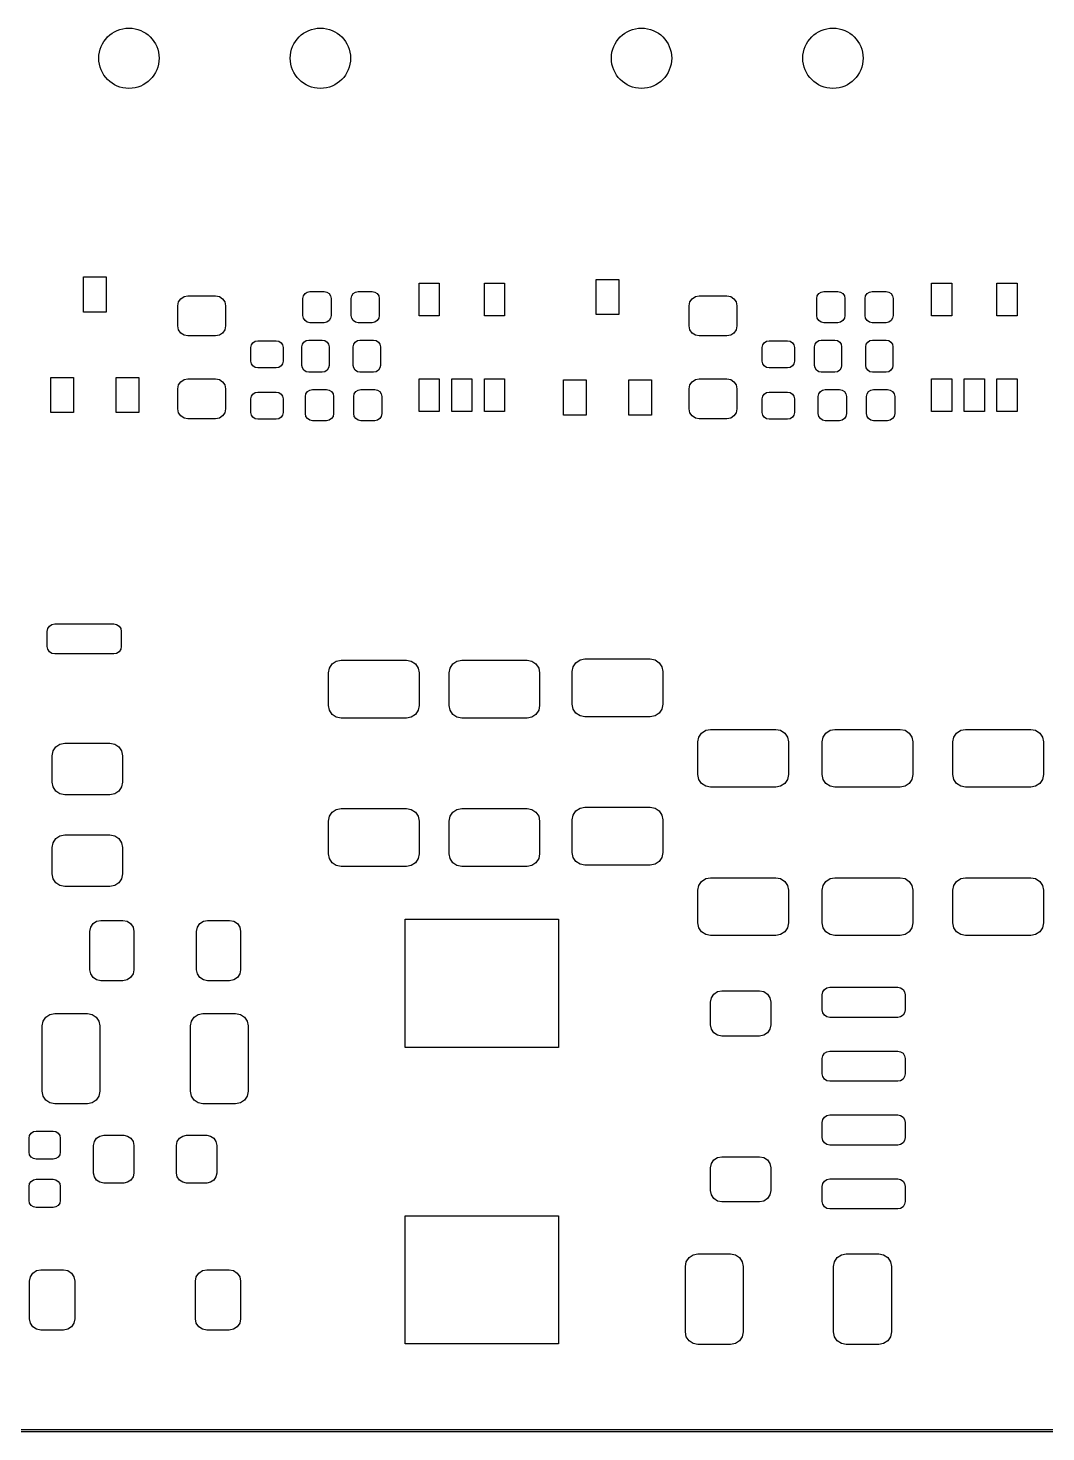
# Model space of a CAD drawing. Extents: x 89 to 178, y -115 to -57.
# Drawn here: x 110.67 to 130.93, y -115.02 to -87.1 of the extents above; entities that cross this region are included whole.
import ezdxf

# ---------------------------------------------------------------- set-up
doc = ezdxf.new("R2010")
doc.units = 0
doc.layers.add('BLACK', color=7, linetype='CONTINUOUS')

msp = doc.modelspace()

# ---------------------------------------------------------------- linework, layer by layer
at = {"layer": 'BLACK', "linetype": 'CONTINUOUS'}
for p, q in [((111.775, -92.75), (111.775, -92.05)), ((111.775, -92.05), (112.225, -92.05)), ((112.225, -92.05), (112.225, -92.75)), ((121.975, -92.8), (121.975, -92.1)), ((121.975, -92.1), (122.425, -92.1)), ((122.425, -92.1), (122.425, -92.8)), ((113.773463, -92.440224), (113.85, -92.425)), ((113.85, -92.425), (114.4, -92.425)), ((114.4, -92.425), (114.476537, -92.440224)), ((116.14, -92.48), (116.150657, -92.426424)), ((116.150657, -92.426424), (116.181005, -92.381005)), ((116.181005, -92.381005), (116.226424, -92.350657)), ((116.226424, -92.350657), (116.28, -92.34)), ((116.28, -92.34), (116.56, -92.34)), ((116.56, -92.34), (116.613576, -92.350657)), ((116.613576, -92.350657), (116.658995, -92.381005)), ((116.658995, -92.381005), (116.689343, -92.426424)), ((116.689343, -92.426424), (116.7, -92.48)), ((117.1, -92.48), (117.110657, -92.426424)), ((117.110657, -92.426424), (117.141005, -92.381005)), ((117.141005, -92.381005), (117.186424, -92.350657)), ((117.186424, -92.350657), (117.24, -92.34)), ((117.24, -92.34), (117.52, -92.34)), ((117.52, -92.34), (117.573576, -92.350657)), ((117.573576, -92.350657), (117.618995, -92.381005)), ((117.618995, -92.381005), (117.649343, -92.426424)), ((117.649343, -92.426424), (117.66, -92.48)), ((118.45, -92.825), (118.45, -92.175)), ((118.45, -92.175), (118.85, -92.175)), ((118.85, -92.175), (118.85, -92.825)), ((119.75, -92.825), (119.75, -92.175)), ((119.75, -92.175), (120.15, -92.175)), ((120.15, -92.175), (120.15, -92.825)), ((123.948463, -92.440224), (124.025, -92.425)), ((124.025, -92.425), (124.575, -92.425)), ((124.575, -92.425), (124.651537, -92.440224)), ((126.365, -92.48), (126.375657, -92.426424)), ((126.375657, -92.426424), (126.406005, -92.381005)), ((126.406005, -92.381005), (126.451424, -92.350657)), ((126.451424, -92.350657), (126.505, -92.34)), ((126.505, -92.34), (126.785, -92.34)), ((126.785, -92.34), (126.838576, -92.350657)), ((126.838576, -92.350657), (126.883995, -92.381005)), ((126.883995, -92.381005), (126.914343, -92.426424)), ((126.914343, -92.426424), (126.925, -92.48)), ((127.325, -92.48), (127.335657, -92.426424)), ((127.335657, -92.426424), (127.366005, -92.381005)), ((127.366005, -92.381005), (127.411424, -92.350657)), ((127.411424, -92.350657), (127.465, -92.34)), ((127.465, -92.34), (127.745, -92.34)), ((127.745, -92.34), (127.798576, -92.350657)), ((127.798576, -92.350657), (127.843995, -92.381005)), ((127.843995, -92.381005), (127.874343, -92.426424)), ((127.874343, -92.426424), (127.885, -92.48)), ((128.65, -92.825), (128.65, -92.175)), ((128.65, -92.175), (129.05, -92.175)), ((129.05, -92.175), (129.05, -92.825)), ((129.95, -92.825), (129.95, -92.175)), ((129.95, -92.175), (130.35, -92.175)), ((130.35, -92.175), (130.35, -92.825)), ((113.65, -92.625), (113.665224, -92.548463)), ((113.65, -93.025), (113.65, -92.625)), ((113.665224, -92.548463), (113.708579, -92.483579)), ((113.708579, -92.483579), (113.773463, -92.440224)), ((114.476537, -92.440224), (114.541421, -92.483579)), ((114.541421, -92.483579), (114.584776, -92.548463)), ((114.584776, -92.548463), (114.6, -92.625)), ((114.6, -92.625), (114.6, -93.025)), ((116.14, -92.82), (116.14, -92.48)), ((116.7, -92.48), (116.7, -92.82)), ((117.1, -92.82), (117.1, -92.48)), ((117.66, -92.48), (117.66, -92.82)), ((123.825, -92.625), (123.840224, -92.548463)), ((123.825, -93.025), (123.825, -92.625)), ((123.840224, -92.548463), (123.883579, -92.483579)), ((123.883579, -92.483579), (123.948463, -92.440224)), ((124.651537, -92.440224), (124.716421, -92.483579)), ((124.716421, -92.483579), (124.759776, -92.548463)), ((124.759776, -92.548463), (124.775, -92.625)), ((124.775, -92.625), (124.775, -93.025)), ((126.365, -92.82), (126.365, -92.48)), ((126.925, -92.48), (126.925, -92.82)), ((127.325, -92.82), (127.325, -92.48)), ((127.885, -92.48), (127.885, -92.82)), ((112.225, -92.75), (111.775, -92.75)), ((116.150657, -92.873576), (116.14, -92.82)), ((116.181005, -92.918995), (116.150657, -92.873576)), ((116.226424, -92.949343), (116.181005, -92.918995)), ((116.28, -92.96), (116.226424, -92.949343)), ((116.56, -92.96), (116.28, -92.96)), ((116.613576, -92.949343), (116.56, -92.96)), ((116.658995, -92.918995), (116.613576, -92.949343)), ((116.689343, -92.873576), (116.658995, -92.918995)), ((116.7, -92.82), (116.689343, -92.873576)), ((117.110657, -92.873576), (117.1, -92.82)), ((117.141005, -92.918995), (117.110657, -92.873576)), ((117.186424, -92.949343), (117.141005, -92.918995)), ((117.24, -92.96), (117.186424, -92.949343)), ((117.52, -92.96), (117.24, -92.96)), ((117.573576, -92.949343), (117.52, -92.96)), ((117.618995, -92.918995), (117.573576, -92.949343)), ((117.649343, -92.873576), (117.618995, -92.918995)), ((117.66, -92.82), (117.649343, -92.873576)), ((118.85, -92.825), (118.45, -92.825)), ((120.15, -92.825), (119.75, -92.825)), ((122.425, -92.8), (121.975, -92.8)), ((126.375657, -92.873576), (126.365, -92.82)), ((126.406005, -92.918995), (126.375657, -92.873576)), ((126.451424, -92.949343), (126.406005, -92.918995)), ((126.505, -92.96), (126.451424, -92.949343)), ((126.785, -92.96), (126.505, -92.96)), ((126.838576, -92.949343), (126.785, -92.96)), ((126.883995, -92.918995), (126.838576, -92.949343)), ((126.914343, -92.873576), (126.883995, -92.918995)), ((126.925, -92.82), (126.914343, -92.873576)), ((127.335657, -92.873576), (127.325, -92.82)), ((127.366005, -92.918995), (127.335657, -92.873576)), ((127.411424, -92.949343), (127.366005, -92.918995)), ((127.465, -92.96), (127.411424, -92.949343)), ((127.745, -92.96), (127.465, -92.96)), ((127.798576, -92.949343), (127.745, -92.96)), ((127.843995, -92.918995), (127.798576, -92.949343)), ((127.874343, -92.873576), (127.843995, -92.918995)), ((127.885, -92.82), (127.874343, -92.873576)), ((129.05, -92.825), (128.65, -92.825)), ((130.35, -92.825), (129.95, -92.825)), ((113.665224, -93.101537), (113.65, -93.025)), ((113.708579, -93.166421), (113.665224, -93.101537)), ((113.773463, -93.209776), (113.708579, -93.166421)), ((113.85, -93.225), (113.773463, -93.209776)), ((114.4, -93.225), (113.85, -93.225)), ((114.476537, -93.209776), (114.4, -93.225)), ((114.541421, -93.166421), (114.476537, -93.209776)), ((114.584776, -93.101537), (114.541421, -93.166421)), ((114.6, -93.025), (114.584776, -93.101537)), ((123.840224, -93.101537), (123.825, -93.025)), ((123.883579, -93.166421), (123.840224, -93.101537)), ((123.948463, -93.209776), (123.883579, -93.166421)), ((124.025, -93.225), (123.948463, -93.209776)), ((124.575, -93.225), (124.025, -93.225)), ((124.651537, -93.209776), (124.575, -93.225)), ((124.716421, -93.166421), (124.651537, -93.209776)), ((124.759776, -93.101537), (124.716421, -93.166421)), ((124.775, -93.025), (124.759776, -93.101537)), ((115.105, -93.455), (115.115276, -93.403338)), ((115.105, -93.725), (115.105, -93.455)), ((115.115276, -93.403338), (115.144541, -93.359541)), ((115.144541, -93.359541), (115.188338, -93.330276)), ((115.188338, -93.330276), (115.24, -93.32)), ((115.24, -93.32), (115.61, -93.32)), ((115.61, -93.32), (115.661662, -93.330276)), ((115.661662, -93.330276), (115.705459, -93.359541)), ((115.705459, -93.359541), (115.734724, -93.403338)), ((115.734724, -93.403338), (115.745, -93.455)), ((115.745, -93.455), (115.745, -93.725)), ((116.12, -93.44), (116.130276, -93.388338)), ((116.12, -93.81), (116.12, -93.44)), ((116.130276, -93.388338), (116.159541, -93.344541)), ((116.159541, -93.344541), (116.203338, -93.315276)), ((116.203338, -93.315276), (116.255, -93.305)), ((116.255, -93.305), (116.525, -93.305)), ((116.525, -93.305), (116.576662, -93.315276)), ((116.576662, -93.315276), (116.620459, -93.344541)), ((116.620459, -93.344541), (116.649724, -93.388338)), ((116.649724, -93.388338), (116.66, -93.44)), ((116.66, -93.44), (116.66, -93.81)), ((117.14, -93.44), (117.150276, -93.388338)), ((117.14, -93.81), (117.14, -93.44)), ((117.150276, -93.388338), (117.179541, -93.344541)), ((117.179541, -93.344541), (117.223338, -93.315276)), ((117.223338, -93.315276), (117.275, -93.305)), ((117.275, -93.305), (117.545, -93.305)), ((117.545, -93.305), (117.596662, -93.315276)), ((117.596662, -93.315276), (117.640459, -93.344541)), ((117.640459, -93.344541), (117.669724, -93.388338)), ((117.669724, -93.388338), (117.68, -93.44)), ((117.68, -93.44), (117.68, -93.81)), ((125.28, -93.455), (125.290276, -93.403338)), ((125.28, -93.725), (125.28, -93.455)), ((125.290276, -93.403338), (125.319541, -93.359541)), ((125.319541, -93.359541), (125.363338, -93.330276)), ((125.363338, -93.330276), (125.415, -93.32)), ((125.415, -93.32), (125.785, -93.32)), ((125.785, -93.32), (125.836662, -93.330276)), ((125.836662, -93.330276), (125.880459, -93.359541)), ((125.880459, -93.359541), (125.909724, -93.403338)), ((125.909724, -93.403338), (125.92, -93.455)), ((125.92, -93.455), (125.92, -93.725)), ((126.32, -93.44), (126.330276, -93.388338)), ((126.32, -93.81), (126.32, -93.44)), ((126.330276, -93.388338), (126.359541, -93.344541)), ((126.359541, -93.344541), (126.403338, -93.315276)), ((126.403338, -93.315276), (126.455, -93.305)), ((126.455, -93.305), (126.725, -93.305)), ((126.725, -93.305), (126.776662, -93.315276)), ((126.776662, -93.315276), (126.820459, -93.344541)), ((126.820459, -93.344541), (126.849724, -93.388338)), ((126.849724, -93.388338), (126.86, -93.44)), ((126.86, -93.44), (126.86, -93.81)), ((127.34, -93.44), (127.350276, -93.388338)), ((127.34, -93.81), (127.34, -93.44)), ((127.350276, -93.388338), (127.379541, -93.344541)), ((127.379541, -93.344541), (127.423338, -93.315276)), ((127.423338, -93.315276), (127.475, -93.305)), ((127.475, -93.305), (127.745, -93.305)), ((127.745, -93.305), (127.796662, -93.315276)), ((127.796662, -93.315276), (127.840459, -93.344541)), ((127.840459, -93.344541), (127.869724, -93.388338)), ((127.869724, -93.388338), (127.88, -93.44)), ((127.88, -93.44), (127.88, -93.81)), ((115.115276, -93.776662), (115.105, -93.725)), ((115.144541, -93.820459), (115.115276, -93.776662)), ((115.188338, -93.849724), (115.144541, -93.820459)), ((115.705459, -93.820459), (115.661662, -93.849724)), ((115.734724, -93.776662), (115.705459, -93.820459)), ((115.745, -93.725), (115.734724, -93.776662)), ((116.130276, -93.861662), (116.12, -93.81)), ((116.66, -93.81), (116.649724, -93.861662)), ((117.150276, -93.861662), (117.14, -93.81)), ((117.68, -93.81), (117.669724, -93.861662)), ((125.290276, -93.776662), (125.28, -93.725)), ((125.319541, -93.820459), (125.290276, -93.776662)), ((125.363338, -93.849724), (125.319541, -93.820459)), ((125.880459, -93.820459), (125.836662, -93.849724)), ((125.909724, -93.776662), (125.880459, -93.820459)), ((125.92, -93.725), (125.909724, -93.776662)), ((126.330276, -93.861662), (126.32, -93.81)), ((126.86, -93.81), (126.849724, -93.861662)), ((127.350276, -93.861662), (127.34, -93.81)), ((127.88, -93.81), (127.869724, -93.861662)), ((111.125, -94.75), (111.125, -94.05)), ((111.125, -94.05), (111.575, -94.05)), ((111.575, -94.05), (111.575, -94.75)), ((112.425, -94.75), (112.425, -94.05)), ((112.425, -94.05), (112.875, -94.05)), ((112.875, -94.05), (112.875, -94.75)), ((113.708579, -94.133579), (113.773463, -94.090224)), ((113.773463, -94.090224), (113.85, -94.075)), ((113.85, -94.075), (114.4, -94.075)), ((114.4, -94.075), (114.476537, -94.090224)), ((114.476537, -94.090224), (114.541421, -94.133579)), ((115.24, -93.86), (115.188338, -93.849724)), ((115.61, -93.86), (115.24, -93.86)), ((115.661662, -93.849724), (115.61, -93.86)), ((116.159541, -93.905459), (116.130276, -93.861662)), ((116.203338, -93.934724), (116.159541, -93.905459)), ((116.255, -93.945), (116.203338, -93.934724)), ((116.525, -93.945), (116.255, -93.945)), ((116.576662, -93.934724), (116.525, -93.945)), ((116.620459, -93.905459), (116.576662, -93.934724)), ((116.649724, -93.861662), (116.620459, -93.905459)), ((117.179541, -93.905459), (117.150276, -93.861662)), ((117.223338, -93.934724), (117.179541, -93.905459)), ((117.275, -93.945), (117.223338, -93.934724)), ((117.545, -93.945), (117.275, -93.945)), ((117.596662, -93.934724), (117.545, -93.945)), ((117.640459, -93.905459), (117.596662, -93.934724)), ((117.669724, -93.861662), (117.640459, -93.905459)), ((118.45, -94.725), (118.45, -94.075)), ((118.45, -94.075), (118.85, -94.075)), ((118.85, -94.075), (118.85, -94.725)), ((119.1, -94.725), (119.1, -94.075)), ((119.1, -94.075), (119.5, -94.075)), ((119.5, -94.075), (119.5, -94.725)), ((119.75, -94.725), (119.75, -94.075)), ((119.75, -94.075), (120.15, -94.075)), ((120.15, -94.075), (120.15, -94.725)), ((121.325, -94.8), (121.325, -94.1)), ((121.325, -94.1), (121.775, -94.1)), ((121.775, -94.1), (121.775, -94.8)), ((122.625, -94.8), (122.625, -94.1)), ((122.625, -94.1), (123.075, -94.1)), ((123.075, -94.1), (123.075, -94.8)), ((123.883579, -94.133579), (123.948463, -94.090224)), ((123.948463, -94.090224), (124.025, -94.075)), ((124.025, -94.075), (124.575, -94.075)), ((124.575, -94.075), (124.651537, -94.090224)), ((124.651537, -94.090224), (124.716421, -94.133579)), ((125.415, -93.86), (125.363338, -93.849724)), ((125.785, -93.86), (125.415, -93.86)), ((125.836662, -93.849724), (125.785, -93.86)), ((126.359541, -93.905459), (126.330276, -93.861662)), ((126.403338, -93.934724), (126.359541, -93.905459)), ((126.455, -93.945), (126.403338, -93.934724)), ((126.725, -93.945), (126.455, -93.945)), ((126.776662, -93.934724), (126.725, -93.945)), ((126.820459, -93.905459), (126.776662, -93.934724)), ((126.849724, -93.861662), (126.820459, -93.905459)), ((127.379541, -93.905459), (127.350276, -93.861662)), ((127.423338, -93.934724), (127.379541, -93.905459)), ((127.475, -93.945), (127.423338, -93.934724)), ((127.745, -93.945), (127.475, -93.945)), ((127.796662, -93.934724), (127.745, -93.945)), ((127.840459, -93.905459), (127.796662, -93.934724)), ((127.869724, -93.861662), (127.840459, -93.905459)), ((128.65, -94.725), (128.65, -94.075)), ((128.65, -94.075), (129.05, -94.075)), ((129.05, -94.075), (129.05, -94.725)), ((129.3, -94.725), (129.3, -94.075)), ((129.3, -94.075), (129.7, -94.075)), ((129.7, -94.075), (129.7, -94.725)), ((129.95, -94.725), (129.95, -94.075)), ((129.95, -94.075), (130.35, -94.075)), ((130.35, -94.075), (130.35, -94.725)), ((113.65, -94.275), (113.665224, -94.198463)), ((113.65, -94.675), (113.65, -94.275)), ((113.665224, -94.198463), (113.708579, -94.133579)), ((114.541421, -94.133579), (114.584776, -94.198463)), ((114.584776, -94.198463), (114.6, -94.275)), ((114.6, -94.275), (114.6, -94.675)), ((115.115276, -94.423338), (115.144541, -94.379541)), ((115.144541, -94.379541), (115.188338, -94.350276)), ((115.188338, -94.350276), (115.24, -94.34)), ((115.24, -94.34), (115.61, -94.34)), ((115.61, -94.34), (115.661662, -94.350276)), ((115.661662, -94.350276), (115.705459, -94.379541)), ((115.705459, -94.379541), (115.734724, -94.423338)), ((116.19, -94.43), (116.200657, -94.376424)), ((116.200657, -94.376424), (116.231005, -94.331005)), ((116.231005, -94.331005), (116.276424, -94.300657)), ((116.276424, -94.300657), (116.33, -94.29)), ((116.33, -94.29), (116.61, -94.29)), ((116.61, -94.29), (116.663576, -94.300657)), ((116.663576, -94.300657), (116.708995, -94.331005)), ((116.708995, -94.331005), (116.739343, -94.376424)), ((116.739343, -94.376424), (116.75, -94.43)), ((117.15, -94.43), (117.160657, -94.376424)), ((117.160657, -94.376424), (117.191005, -94.331005)), ((117.191005, -94.331005), (117.236424, -94.300657)), ((117.236424, -94.300657), (117.29, -94.29)), ((117.29, -94.29), (117.57, -94.29)), ((117.57, -94.29), (117.623576, -94.300657)), ((117.623576, -94.300657), (117.668995, -94.331005)), ((117.668995, -94.331005), (117.699343, -94.376424)), ((117.699343, -94.376424), (117.71, -94.43)), ((123.825, -94.275), (123.840224, -94.198463)), ((123.825, -94.675), (123.825, -94.275)), ((123.840224, -94.198463), (123.883579, -94.133579)), ((124.716421, -94.133579), (124.759776, -94.198463)), ((124.759776, -94.198463), (124.775, -94.275)), ((124.775, -94.275), (124.775, -94.675)), ((125.290276, -94.423338), (125.319541, -94.379541)), ((125.319541, -94.379541), (125.363338, -94.350276)), ((125.363338, -94.350276), (125.415, -94.34)), ((125.415, -94.34), (125.785, -94.34)), ((125.785, -94.34), (125.836662, -94.350276)), ((125.836662, -94.350276), (125.880459, -94.379541)), ((125.880459, -94.379541), (125.909724, -94.423338)), ((126.395, -94.43), (126.405657, -94.376424)), ((126.405657, -94.376424), (126.436005, -94.331005)), ((126.436005, -94.331005), (126.481424, -94.300657)), ((126.481424, -94.300657), (126.535, -94.29)), ((126.535, -94.29), (126.815, -94.29)), ((126.815, -94.29), (126.868576, -94.300657)), ((126.868576, -94.300657), (126.913995, -94.331005)), ((126.913995, -94.331005), (126.944343, -94.376424)), ((126.944343, -94.376424), (126.955, -94.43)), ((127.355, -94.43), (127.365657, -94.376424)), ((127.365657, -94.376424), (127.396005, -94.331005)), ((127.396005, -94.331005), (127.441424, -94.300657)), ((127.441424, -94.300657), (127.495, -94.29)), ((127.495, -94.29), (127.775, -94.29)), ((127.775, -94.29), (127.828576, -94.300657)), ((127.828576, -94.300657), (127.873995, -94.331005)), ((127.873995, -94.331005), (127.904343, -94.376424)), ((127.904343, -94.376424), (127.915, -94.43)), ((115.105, -94.475), (115.115276, -94.423338)), ((115.105, -94.745), (115.105, -94.475)), ((115.734724, -94.423338), (115.745, -94.475)), ((115.745, -94.475), (115.745, -94.745)), ((116.19, -94.77), (116.19, -94.43)), ((116.75, -94.43), (116.75, -94.77)), ((117.15, -94.77), (117.15, -94.43)), ((117.71, -94.43), (117.71, -94.77)), ((125.28, -94.475), (125.290276, -94.423338)), ((125.28, -94.745), (125.28, -94.475)), ((125.909724, -94.423338), (125.92, -94.475)), ((125.92, -94.475), (125.92, -94.745)), ((126.395, -94.77), (126.395, -94.43)), ((126.955, -94.43), (126.955, -94.77)), ((127.355, -94.77), (127.355, -94.43)), ((127.915, -94.43), (127.915, -94.77)), ((111.575, -94.75), (111.125, -94.75)), ((112.875, -94.75), (112.425, -94.75)), ((113.665224, -94.751537), (113.65, -94.675)), ((113.708579, -94.816421), (113.665224, -94.751537)), ((113.773463, -94.859776), (113.708579, -94.816421)), ((113.85, -94.875), (113.773463, -94.859776)), ((114.4, -94.875), (113.85, -94.875)), ((114.476537, -94.859776), (114.4, -94.875)), ((114.541421, -94.816421), (114.476537, -94.859776)), ((114.584776, -94.751537), (114.541421, -94.816421)), ((114.6, -94.675), (114.584776, -94.751537)), ((115.115276, -94.796662), (115.105, -94.745)), ((115.144541, -94.840459), (115.115276, -94.796662)), ((115.188338, -94.869724), (115.144541, -94.840459)), ((115.24, -94.88), (115.188338, -94.869724)), ((115.61, -94.88), (115.24, -94.88)), ((115.661662, -94.869724), (115.61, -94.88)), ((115.705459, -94.840459), (115.661662, -94.869724)), ((115.734724, -94.796662), (115.705459, -94.840459)), ((115.745, -94.745), (115.734724, -94.796662)), ((116.200657, -94.823576), (116.19, -94.77)), ((116.231005, -94.868995), (116.200657, -94.823576)), ((116.276424, -94.899343), (116.231005, -94.868995)), ((116.33, -94.91), (116.276424, -94.899343)), ((116.61, -94.91), (116.33, -94.91)), ((116.663576, -94.899343), (116.61, -94.91)), ((116.708995, -94.868995), (116.663576, -94.899343)), ((116.739343, -94.823576), (116.708995, -94.868995)), ((116.75, -94.77), (116.739343, -94.823576)), ((117.160657, -94.823576), (117.15, -94.77)), ((117.191005, -94.868995), (117.160657, -94.823576)), ((117.236424, -94.899343), (117.191005, -94.868995)), ((117.29, -94.91), (117.236424, -94.899343)), ((117.57, -94.91), (117.29, -94.91)), ((117.623576, -94.899343), (117.57, -94.91)), ((117.668995, -94.868995), (117.623576, -94.899343)), ((117.699343, -94.823576), (117.668995, -94.868995)), ((117.71, -94.77), (117.699343, -94.823576)), ((118.85, -94.725), (118.45, -94.725)), ((119.5, -94.725), (119.1, -94.725)), ((120.15, -94.725), (119.75, -94.725)), ((121.775, -94.8), (121.325, -94.8)), ((123.075, -94.8), (122.625, -94.8)), ((123.840224, -94.751537), (123.825, -94.675)), ((123.883579, -94.816421), (123.840224, -94.751537)), ((123.948463, -94.859776), (123.883579, -94.816421)), ((124.025, -94.875), (123.948463, -94.859776)), ((124.575, -94.875), (124.025, -94.875)), ((124.651537, -94.859776), (124.575, -94.875)), ((124.716421, -94.816421), (124.651537, -94.859776)), ((124.759776, -94.751537), (124.716421, -94.816421)), ((124.775, -94.675), (124.759776, -94.751537)), ((125.290276, -94.796662), (125.28, -94.745)), ((125.319541, -94.840459), (125.290276, -94.796662)), ((125.363338, -94.869724), (125.319541, -94.840459)), ((125.415, -94.88), (125.363338, -94.869724)), ((125.785, -94.88), (125.415, -94.88)), ((125.836662, -94.869724), (125.785, -94.88)), ((125.880459, -94.840459), (125.836662, -94.869724)), ((125.909724, -94.796662), (125.880459, -94.840459)), ((125.92, -94.745), (125.909724, -94.796662)), ((126.405657, -94.823576), (126.395, -94.77)), ((126.436005, -94.868995), (126.405657, -94.823576)), ((126.481424, -94.899343), (126.436005, -94.868995)), ((126.535, -94.91), (126.481424, -94.899343)), ((126.815, -94.91), (126.535, -94.91)), ((126.868576, -94.899343), (126.815, -94.91)), ((126.913995, -94.868995), (126.868576, -94.899343)), ((126.944343, -94.823576), (126.913995, -94.868995)), ((126.955, -94.77), (126.944343, -94.823576)), ((127.365657, -94.823576), (127.355, -94.77)), ((127.396005, -94.868995), (127.365657, -94.823576)), ((127.441424, -94.899343), (127.396005, -94.868995)), ((127.495, -94.91), (127.441424, -94.899343)), ((127.775, -94.91), (127.495, -94.91)), ((127.828576, -94.899343), (127.775, -94.91)), ((127.873995, -94.868995), (127.828576, -94.899343)), ((127.904343, -94.823576), (127.873995, -94.868995)), ((127.915, -94.77), (127.904343, -94.823576)), ((129.05, -94.725), (128.65, -94.725)), ((129.7, -94.725), (129.3, -94.725)), ((130.35, -94.725), (129.95, -94.725)), ((111.05, -99.1), (111.061418, -99.042597)), ((111.05, -99.4), (111.05, -99.1)), ((111.061418, -99.042597), (111.093934, -98.993934)), ((111.093934, -98.993934), (111.142597, -98.961418)), ((111.142597, -98.961418), (111.2, -98.95)), ((111.2, -98.95), (112.375, -98.95)), ((112.375, -98.95), (112.432403, -98.961418)), ((112.432403, -98.961418), (112.481066, -98.993934)), ((112.481066, -98.993934), (112.513582, -99.042597)), ((112.513582, -99.042597), (112.525, -99.1)), ((112.525, -99.1), (112.525, -99.4)), ((111.061418, -99.457403), (111.05, -99.4)), ((112.525, -99.4), (112.513582, -99.457403)), ((111.093934, -99.506066), (111.061418, -99.457403)), ((111.142597, -99.538582), (111.093934, -99.506066)), ((111.2, -99.55), (111.142597, -99.538582)), ((112.375, -99.55), (111.2, -99.55)), ((112.432403, -99.538582), (112.375, -99.55)), ((112.481066, -99.506066), (112.432403, -99.538582)), ((112.513582, -99.457403), (112.481066, -99.506066)), ((116.804329, -99.69403), (116.9, -99.675)), ((116.9, -99.675), (118.2, -99.675)), ((118.2, -99.675), (118.295671, -99.69403)), ((119.204329, -99.69403), (119.3, -99.675)), ((119.3, -99.675), (120.6, -99.675)), ((120.6, -99.675), (120.695671, -99.69403)), ((121.573223, -99.723223), (121.654329, -99.66903)), ((121.654329, -99.66903), (121.75, -99.65)), ((121.75, -99.65), (123.05, -99.65)), ((123.05, -99.65), (123.145671, -99.66903)), ((123.145671, -99.66903), (123.226777, -99.723223)), ((116.65, -99.925), (116.66903, -99.829329)), ((116.65, -100.575), (116.65, -99.925)), ((116.66903, -99.829329), (116.723223, -99.748223)), ((116.723223, -99.748223), (116.804329, -99.69403)), ((118.295671, -99.69403), (118.376777, -99.748223)), ((118.376777, -99.748223), (118.43097, -99.829329)), ((118.43097, -99.829329), (118.45, -99.925)), ((118.45, -99.925), (118.45, -100.575)), ((119.05, -99.925), (119.06903, -99.829329)), ((119.05, -100.575), (119.05, -99.925)), ((119.06903, -99.829329), (119.123223, -99.748223)), ((119.123223, -99.748223), (119.204329, -99.69403)), ((120.695671, -99.69403), (120.776777, -99.748223)), ((120.776777, -99.748223), (120.83097, -99.829329)), ((120.83097, -99.829329), (120.85, -99.925)), ((120.85, -99.925), (120.85, -100.575)), ((121.5, -99.9), (121.51903, -99.804329)), ((121.5, -100.55), (121.5, -99.9)), ((121.51903, -99.804329), (121.573223, -99.723223)), ((123.226777, -99.723223), (123.28097, -99.804329)), ((123.28097, -99.804329), (123.3, -99.9)), ((123.3, -99.9), (123.3, -100.55)), ((116.66903, -100.670671), (116.65, -100.575)), ((116.723223, -100.751777), (116.66903, -100.670671)), ((116.804329, -100.80597), (116.723223, -100.751777)), ((116.9, -100.825), (116.804329, -100.80597)), ((118.295671, -100.80597), (118.2, -100.825)), ((118.376777, -100.751777), (118.295671, -100.80597)), ((118.43097, -100.670671), (118.376777, -100.751777)), ((118.45, -100.575), (118.43097, -100.670671)), ((119.06903, -100.670671), (119.05, -100.575)), ((119.123223, -100.751777), (119.06903, -100.670671)), ((119.204329, -100.80597), (119.123223, -100.751777)), ((119.3, -100.825), (119.204329, -100.80597)), ((120.695671, -100.80597), (120.6, -100.825)), ((120.776777, -100.751777), (120.695671, -100.80597)), ((120.83097, -100.670671), (120.776777, -100.751777)), ((120.85, -100.575), (120.83097, -100.670671)), ((121.51903, -100.645671), (121.5, -100.55)), ((121.573223, -100.726777), (121.51903, -100.645671)), ((121.654329, -100.78097), (121.573223, -100.726777)), ((121.75, -100.8), (121.654329, -100.78097)), ((123.05, -100.8), (121.75, -100.8)), ((123.145671, -100.78097), (123.05, -100.8)), ((123.226777, -100.726777), (123.145671, -100.78097)), ((123.28097, -100.645671), (123.226777, -100.726777)), ((123.3, -100.55), (123.28097, -100.645671)), ((118.2, -100.825), (116.9, -100.825)), ((120.6, -100.825), (119.3, -100.825)), ((124.073223, -101.123223), (124.154329, -101.06903)), ((124.154329, -101.06903), (124.25, -101.05)), ((124.25, -101.05), (125.55, -101.05)), ((125.55, -101.05), (125.645671, -101.06903)), ((125.645671, -101.06903), (125.726777, -101.123223)), ((126.548223, -101.123223), (126.629329, -101.06903)), ((126.629329, -101.06903), (126.725, -101.05)), ((126.725, -101.05), (128.025, -101.05)), ((128.025, -101.05), (128.120671, -101.06903)), ((128.120671, -101.06903), (128.201777, -101.123223)), ((129.148223, -101.123223), (129.229329, -101.06903)), ((129.229329, -101.06903), (129.325, -101.05)), ((129.325, -101.05), (130.625, -101.05)), ((130.625, -101.05), (130.720671, -101.06903)), ((130.720671, -101.06903), (130.801777, -101.123223)), ((111.223223, -101.398223), (111.304329, -101.34403)), ((111.304329, -101.34403), (111.4, -101.325)), ((111.4, -101.325), (112.3, -101.325)), ((112.3, -101.325), (112.395671, -101.34403)), ((112.395671, -101.34403), (112.476777, -101.398223)), ((124, -101.3), (124.01903, -101.204329)), ((124, -101.95), (124, -101.3)), ((124.01903, -101.204329), (124.073223, -101.123223)), ((125.726777, -101.123223), (125.78097, -101.204329)), ((125.78097, -101.204329), (125.8, -101.3)), ((125.8, -101.3), (125.8, -101.95)), ((126.475, -101.3), (126.49403, -101.204329)), ((126.475, -101.95), (126.475, -101.3)), ((126.49403, -101.204329), (126.548223, -101.123223)), ((128.201777, -101.123223), (128.25597, -101.204329)), ((128.25597, -101.204329), (128.275, -101.3)), ((128.275, -101.3), (128.275, -101.95)), ((129.075, -101.3), (129.09403, -101.204329)), ((129.075, -101.95), (129.075, -101.3)), ((129.09403, -101.204329), (129.148223, -101.123223)), ((130.801777, -101.123223), (130.85597, -101.204329)), ((130.85597, -101.204329), (130.875, -101.3)), ((130.875, -101.3), (130.875, -101.95)), ((111.15, -101.575), (111.16903, -101.479329)), ((111.15, -102.1), (111.15, -101.575)), ((111.16903, -101.479329), (111.223223, -101.398223)), ((112.476777, -101.398223), (112.53097, -101.479329)), ((112.53097, -101.479329), (112.55, -101.575)), ((112.55, -101.575), (112.55, -102.1)), ((111.16903, -102.195671), (111.15, -102.1)), ((111.223223, -102.276777), (111.16903, -102.195671)), ((112.53097, -102.195671), (112.476777, -102.276777)), ((112.55, -102.1), (112.53097, -102.195671)), ((124.01903, -102.045671), (124, -101.95)), ((124.073223, -102.126777), (124.01903, -102.045671)), ((124.154329, -102.18097), (124.073223, -102.126777)), ((124.25, -102.2), (124.154329, -102.18097)), ((125.55, -102.2), (124.25, -102.2)), ((125.645671, -102.18097), (125.55, -102.2)), ((125.726777, -102.126777), (125.645671, -102.18097)), ((125.78097, -102.045671), (125.726777, -102.126777)), ((125.8, -101.95), (125.78097, -102.045671)), ((126.49403, -102.045671), (126.475, -101.95)), ((126.548223, -102.126777), (126.49403, -102.045671)), ((126.629329, -102.18097), (126.548223, -102.126777)), ((126.725, -102.2), (126.629329, -102.18097)), ((128.025, -102.2), (126.725, -102.2)), ((128.120671, -102.18097), (128.025, -102.2)), ((128.201777, -102.126777), (128.120671, -102.18097)), ((128.25597, -102.045671), (128.201777, -102.126777)), ((128.275, -101.95), (128.25597, -102.045671)), ((129.09403, -102.045671), (129.075, -101.95)), ((129.148223, -102.126777), (129.09403, -102.045671)), ((129.229329, -102.18097), (129.148223, -102.126777)), ((129.325, -102.2), (129.229329, -102.18097)), ((130.625, -102.2), (129.325, -102.2)), ((130.720671, -102.18097), (130.625, -102.2)), ((130.801777, -102.126777), (130.720671, -102.18097)), ((130.85597, -102.045671), (130.801777, -102.126777)), ((130.875, -101.95), (130.85597, -102.045671)), ((111.304329, -102.33097), (111.223223, -102.276777)), ((111.4, -102.35), (111.304329, -102.33097)), ((112.3, -102.35), (111.4, -102.35)), ((112.395671, -102.33097), (112.3, -102.35)), ((112.476777, -102.276777), (112.395671, -102.33097)), ((116.66903, -102.779329), (116.723223, -102.698223)), ((116.723223, -102.698223), (116.804329, -102.64403)), ((116.804329, -102.64403), (116.9, -102.625)), ((116.9, -102.625), (118.2, -102.625)), ((118.2, -102.625), (118.295671, -102.64403)), ((118.295671, -102.64403), (118.376777, -102.698223)), ((118.376777, -102.698223), (118.43097, -102.779329)), ((119.06903, -102.779329), (119.123223, -102.698223)), ((119.123223, -102.698223), (119.204329, -102.64403)), ((119.204329, -102.64403), (119.3, -102.625)), ((119.3, -102.625), (120.6, -102.625)), ((120.6, -102.625), (120.695671, -102.64403)), ((120.695671, -102.64403), (120.776777, -102.698223)), ((120.776777, -102.698223), (120.83097, -102.779329)), ((121.5, -102.85), (121.51903, -102.754329)), ((121.51903, -102.754329), (121.573223, -102.673223)), ((121.573223, -102.673223), (121.654329, -102.61903)), ((121.654329, -102.61903), (121.75, -102.6)), ((121.75, -102.6), (123.05, -102.6)), ((123.05, -102.6), (123.145671, -102.61903)), ((123.145671, -102.61903), (123.226777, -102.673223)), ((123.226777, -102.673223), (123.28097, -102.754329)), ((123.28097, -102.754329), (123.3, -102.85)), ((116.65, -102.875), (116.66903, -102.779329)), ((116.65, -103.525), (116.65, -102.875)), ((118.43097, -102.779329), (118.45, -102.875)), ((118.45, -102.875), (118.45, -103.525)), ((119.05, -102.875), (119.06903, -102.779329)), ((119.05, -103.525), (119.05, -102.875)), ((120.83097, -102.779329), (120.85, -102.875)), ((120.85, -102.875), (120.85, -103.525)), ((121.5, -103.5), (121.5, -102.85)), ((123.3, -102.85), (123.3, -103.5)), ((111.15, -103.4), (111.16903, -103.304329)), ((111.16903, -103.304329), (111.223223, -103.223223)), ((111.223223, -103.223223), (111.304329, -103.16903)), ((111.304329, -103.16903), (111.4, -103.15)), ((111.4, -103.15), (112.3, -103.15)), ((112.3, -103.15), (112.395671, -103.16903)), ((112.395671, -103.16903), (112.476777, -103.223223)), ((112.476777, -103.223223), (112.53097, -103.304329)), ((112.53097, -103.304329), (112.55, -103.4)), ((111.15, -103.925), (111.15, -103.4)), ((112.55, -103.4), (112.55, -103.925)), ((116.66903, -103.620671), (116.65, -103.525)), ((118.45, -103.525), (118.43097, -103.620671)), ((119.06903, -103.620671), (119.05, -103.525)), ((120.85, -103.525), (120.83097, -103.620671)), ((121.51903, -103.595671), (121.5, -103.5)), ((121.573223, -103.676777), (121.51903, -103.595671)), ((123.28097, -103.595671), (123.226777, -103.676777)), ((123.3, -103.5), (123.28097, -103.595671)), ((116.723223, -103.701777), (116.66903, -103.620671)), ((116.804329, -103.75597), (116.723223, -103.701777)), ((116.9, -103.775), (116.804329, -103.75597)), ((118.2, -103.775), (116.9, -103.775)), ((118.295671, -103.75597), (118.2, -103.775)), ((118.376777, -103.701777), (118.295671, -103.75597)), ((118.43097, -103.620671), (118.376777, -103.701777)), ((119.123223, -103.701777), (119.06903, -103.620671)), ((119.204329, -103.75597), (119.123223, -103.701777)), ((119.3, -103.775), (119.204329, -103.75597)), ((120.6, -103.775), (119.3, -103.775)), ((120.695671, -103.75597), (120.6, -103.775)), ((120.776777, -103.701777), (120.695671, -103.75597)), ((120.83097, -103.620671), (120.776777, -103.701777)), ((121.654329, -103.73097), (121.573223, -103.676777)), ((121.75, -103.75), (121.654329, -103.73097)), ((123.05, -103.75), (121.75, -103.75)), ((123.145671, -103.73097), (123.05, -103.75)), ((123.226777, -103.676777), (123.145671, -103.73097)), ((111.16903, -104.020671), (111.15, -103.925)), ((111.223223, -104.101777), (111.16903, -104.020671)), ((111.304329, -104.15597), (111.223223, -104.101777)), ((111.4, -104.175), (111.304329, -104.15597)), ((112.395671, -104.15597), (112.3, -104.175)), ((112.476777, -104.101777), (112.395671, -104.15597)), ((112.53097, -104.020671), (112.476777, -104.101777)), ((112.55, -103.925), (112.53097, -104.020671)), ((124, -104.25), (124.01903, -104.154329)), ((124.01903, -104.154329), (124.073223, -104.073223)), ((124.073223, -104.073223), (124.154329, -104.01903)), ((124.154329, -104.01903), (124.25, -104)), ((124.25, -104), (125.55, -104)), ((125.55, -104), (125.645671, -104.01903)), ((125.645671, -104.01903), (125.726777, -104.073223)), ((125.726777, -104.073223), (125.78097, -104.154329)), ((125.78097, -104.154329), (125.8, -104.25)), ((126.475, -104.25), (126.49403, -104.154329)), ((126.49403, -104.154329), (126.548223, -104.073223)), ((126.548223, -104.073223), (126.629329, -104.01903)), ((126.629329, -104.01903), (126.725, -104)), ((126.725, -104), (128.025, -104)), ((128.025, -104), (128.120671, -104.01903)), ((128.120671, -104.01903), (128.201777, -104.073223)), ((128.201777, -104.073223), (128.25597, -104.154329)), ((128.25597, -104.154329), (128.275, -104.25)), ((129.075, -104.25), (129.09403, -104.154329)), ((129.09403, -104.154329), (129.148223, -104.073223)), ((129.148223, -104.073223), (129.229329, -104.01903)), ((129.229329, -104.01903), (129.325, -104)), ((129.325, -104), (130.625, -104)), ((130.625, -104), (130.720671, -104.01903)), ((130.720671, -104.01903), (130.801777, -104.073223)), ((130.801777, -104.073223), (130.85597, -104.154329)), ((130.85597, -104.154329), (130.875, -104.25)), ((112.3, -104.175), (111.4, -104.175)), ((124, -104.9), (124, -104.25)), ((125.8, -104.25), (125.8, -104.9)), ((126.475, -104.9), (126.475, -104.25)), ((128.275, -104.25), (128.275, -104.9)), ((129.075, -104.9), (129.075, -104.25)), ((130.875, -104.25), (130.875, -104.9)), ((111.9, -105.06875), (111.916651, -104.985038)), ((111.916651, -104.985038), (111.96407, -104.91407)), ((111.96407, -104.91407), (112.035038, -104.866651)), ((112.035038, -104.866651), (112.11875, -104.85)), ((112.11875, -104.85), (112.55625, -104.85)), ((112.55625, -104.85), (112.639962, -104.866651)), ((112.639962, -104.866651), (112.71093, -104.91407)), ((112.71093, -104.91407), (112.758349, -104.985038)), ((112.758349, -104.985038), (112.775, -105.06875)), ((114.025, -105.06875), (114.041651, -104.985038)), ((114.041651, -104.985038), (114.08907, -104.91407)), ((114.08907, -104.91407), (114.160038, -104.866651)), ((114.160038, -104.866651), (114.24375, -104.85)), ((114.24375, -104.85), (114.68125, -104.85)), ((114.68125, -104.85), (114.764962, -104.866651)), ((114.764962, -104.866651), (114.83593, -104.91407)), ((114.83593, -104.91407), (114.883349, -104.985038)), ((114.883349, -104.985038), (114.9, -105.06875)), ((118.175, -107.375), (118.175, -104.825)), ((118.175, -104.825), (121.225, -104.825)), ((121.225, -104.825), (121.225, -107.375)), ((124.01903, -104.995671), (124, -104.9)), ((124.073223, -105.076777), (124.01903, -104.995671)), ((125.78097, -104.995671), (125.726777, -105.076777)), ((125.8, -104.9), (125.78097, -104.995671)), ((126.49403, -104.995671), (126.475, -104.9)), ((126.548223, -105.076777), (126.49403, -104.995671)), ((128.25597, -104.995671), (128.201777, -105.076777)), ((128.275, -104.9), (128.25597, -104.995671)), ((129.09403, -104.995671), (129.075, -104.9)), ((129.148223, -105.076777), (129.09403, -104.995671)), ((130.85597, -104.995671), (130.801777, -105.076777)), ((130.875, -104.9), (130.85597, -104.995671)), ((111.9, -105.83125), (111.9, -105.06875)), ((112.775, -105.06875), (112.775, -105.83125)), ((114.025, -105.83125), (114.025, -105.06875)), ((114.9, -105.06875), (114.9, -105.83125)), ((124.154329, -105.13097), (124.073223, -105.076777)), ((124.25, -105.15), (124.154329, -105.13097)), ((125.55, -105.15), (124.25, -105.15)), ((125.645671, -105.13097), (125.55, -105.15)), ((125.726777, -105.076777), (125.645671, -105.13097)), ((126.629329, -105.13097), (126.548223, -105.076777)), ((126.725, -105.15), (126.629329, -105.13097)), ((128.025, -105.15), (126.725, -105.15)), ((128.120671, -105.13097), (128.025, -105.15)), ((128.201777, -105.076777), (128.120671, -105.13097)), ((129.229329, -105.13097), (129.148223, -105.076777)), ((129.325, -105.15), (129.229329, -105.13097)), ((130.625, -105.15), (129.325, -105.15)), ((130.720671, -105.13097), (130.625, -105.15)), ((130.801777, -105.076777), (130.720671, -105.13097)), ((111.916651, -105.914962), (111.9, -105.83125)), ((112.775, -105.83125), (112.758349, -105.914962)), ((114.041651, -105.914962), (114.025, -105.83125)), ((114.9, -105.83125), (114.883349, -105.914962)), ((111.96407, -105.98593), (111.916651, -105.914962)), ((112.035038, -106.033349), (111.96407, -105.98593)), ((112.11875, -106.05), (112.035038, -106.033349)), ((112.55625, -106.05), (112.11875, -106.05)), ((112.639962, -106.033349), (112.55625, -106.05)), ((112.71093, -105.98593), (112.639962, -106.033349)), ((112.758349, -105.914962), (112.71093, -105.98593)), ((114.08907, -105.98593), (114.041651, -105.914962)), ((114.160038, -106.033349), (114.08907, -105.98593)), ((114.24375, -106.05), (114.160038, -106.033349)), ((114.68125, -106.05), (114.24375, -106.05)), ((114.764962, -106.033349), (114.68125, -106.05)), ((114.83593, -105.98593), (114.764962, -106.033349)), ((114.883349, -105.914962), (114.83593, -105.98593)), ((124.25, -106.475), (124.267127, -106.388896)), ((124.267127, -106.388896), (124.315901, -106.315901)), ((124.315901, -106.315901), (124.388896, -106.267127)), ((124.388896, -106.267127), (124.475, -106.25)), ((124.475, -106.25), (125.225, -106.25)), ((125.225, -106.25), (125.311104, -106.267127)), ((125.311104, -106.267127), (125.384099, -106.315901)), ((125.384099, -106.315901), (125.432873, -106.388896)), ((125.432873, -106.388896), (125.45, -106.475)), ((126.475, -106.33), (126.486418, -106.272597)), ((126.475, -106.63), (126.475, -106.33)), ((126.486418, -106.272597), (126.518934, -106.223934)), ((126.518934, -106.223934), (126.567597, -106.191418)), ((126.567597, -106.191418), (126.625, -106.18)), ((126.625, -106.18), (127.975, -106.18)), ((127.975, -106.18), (128.032403, -106.191418)), ((128.032403, -106.191418), (128.081066, -106.223934)), ((128.081066, -106.223934), (128.113582, -106.272597)), ((128.113582, -106.272597), (128.125, -106.33)), ((128.125, -106.33), (128.125, -106.63)), ((124.25, -106.925), (124.25, -106.475)), ((125.45, -106.475), (125.45, -106.925)), ((126.486418, -106.687403), (126.475, -106.63)), ((128.125, -106.63), (128.113582, -106.687403)), ((110.95, -106.95), (110.96903, -106.854329)), ((110.95, -108.25), (110.95, -106.95)), ((110.96903, -106.854329), (111.023223, -106.773223)), ((111.023223, -106.773223), (111.104329, -106.71903)), ((111.104329, -106.71903), (111.2, -106.7)), ((111.2, -106.7), (111.85, -106.7)), ((111.85, -106.7), (111.945671, -106.71903)), ((111.945671, -106.71903), (112.026777, -106.773223)), ((112.026777, -106.773223), (112.08097, -106.854329)), ((112.08097, -106.854329), (112.1, -106.95)), ((112.1, -106.95), (112.1, -108.25)), ((113.9, -106.95), (113.91903, -106.854329)), ((113.9, -108.25), (113.9, -106.95)), ((113.91903, -106.854329), (113.973223, -106.773223)), ((113.973223, -106.773223), (114.054329, -106.71903)), ((114.054329, -106.71903), (114.15, -106.7)), ((114.15, -106.7), (114.8, -106.7)), ((114.8, -106.7), (114.895671, -106.71903)), ((114.895671, -106.71903), (114.976777, -106.773223)), ((114.976777, -106.773223), (115.03097, -106.854329)), ((115.03097, -106.854329), (115.05, -106.95)), ((115.05, -106.95), (115.05, -108.25)), ((124.267127, -107.011104), (124.25, -106.925)), ((125.45, -106.925), (125.432873, -107.011104)), ((126.518934, -106.736066), (126.486418, -106.687403)), ((126.567597, -106.768582), (126.518934, -106.736066)), ((126.625, -106.78), (126.567597, -106.768582)), ((127.975, -106.78), (126.625, -106.78)), ((128.032403, -106.768582), (127.975, -106.78)), ((128.081066, -106.736066), (128.032403, -106.768582)), ((128.113582, -106.687403), (128.081066, -106.736066)), ((124.315901, -107.084099), (124.267127, -107.011104)), ((124.388896, -107.132873), (124.315901, -107.084099)), ((124.475, -107.15), (124.388896, -107.132873)), ((125.225, -107.15), (124.475, -107.15)), ((125.311104, -107.132873), (125.225, -107.15)), ((125.384099, -107.084099), (125.311104, -107.132873)), ((125.432873, -107.011104), (125.384099, -107.084099)), ((121.225, -107.375), (118.175, -107.375)), ((126.486418, -107.542597), (126.518934, -107.493934)), ((126.518934, -107.493934), (126.567597, -107.461418)), ((126.567597, -107.461418), (126.625, -107.45)), ((126.625, -107.45), (127.975, -107.45)), ((127.975, -107.45), (128.032403, -107.461418)), ((128.032403, -107.461418), (128.081066, -107.493934)), ((128.081066, -107.493934), (128.113582, -107.542597)), ((126.475, -107.6), (126.486418, -107.542597)), ((126.475, -107.9), (126.475, -107.6)), ((128.113582, -107.542597), (128.125, -107.6)), ((128.125, -107.6), (128.125, -107.9)), ((126.486418, -107.957403), (126.475, -107.9)), ((126.518934, -108.006066), (126.486418, -107.957403)), ((126.567597, -108.038582), (126.518934, -108.006066)), ((126.625, -108.05), (126.567597, -108.038582)), ((127.975, -108.05), (126.625, -108.05)), ((128.032403, -108.038582), (127.975, -108.05)), ((128.081066, -108.006066), (128.032403, -108.038582)), ((128.113582, -107.957403), (128.081066, -108.006066)), ((128.125, -107.9), (128.113582, -107.957403)), ((110.96903, -108.345671), (110.95, -108.25)), ((111.023223, -108.426777), (110.96903, -108.345671)), ((112.08097, -108.345671), (112.026777, -108.426777)), ((112.1, -108.25), (112.08097, -108.345671)), ((113.91903, -108.345671), (113.9, -108.25)), ((113.973223, -108.426777), (113.91903, -108.345671)), ((115.03097, -108.345671), (114.976777, -108.426777)), ((115.05, -108.25), (115.03097, -108.345671)), ((111.104329, -108.48097), (111.023223, -108.426777)), ((111.2, -108.5), (111.104329, -108.48097)), ((111.85, -108.5), (111.2, -108.5)), ((111.945671, -108.48097), (111.85, -108.5)), ((112.026777, -108.426777), (111.945671, -108.48097)), ((114.054329, -108.48097), (113.973223, -108.426777)), ((114.15, -108.5), (114.054329, -108.48097)), ((114.8, -108.5), (114.15, -108.5)), ((114.895671, -108.48097), (114.8, -108.5)), ((114.976777, -108.426777), (114.895671, -108.48097)), ((126.475, -108.87), (126.486418, -108.812597)), ((126.475, -109.17), (126.475, -108.87)), ((126.486418, -108.812597), (126.518934, -108.763934)), ((126.518934, -108.763934), (126.567597, -108.731418)), ((126.567597, -108.731418), (126.625, -108.72)), ((126.625, -108.72), (127.975, -108.72)), ((127.975, -108.72), (128.032403, -108.731418)), ((128.032403, -108.731418), (128.081066, -108.763934)), ((128.081066, -108.763934), (128.113582, -108.812597)), ((128.113582, -108.812597), (128.125, -108.87)), ((128.125, -108.87), (128.125, -109.17)), ((110.69, -109.18), (110.700657, -109.126424)), ((110.69, -109.46), (110.69, -109.18)), ((110.700657, -109.126424), (110.731005, -109.081005)), ((110.731005, -109.081005), (110.776424, -109.050657)), ((110.776424, -109.050657), (110.83, -109.04)), ((110.83, -109.04), (111.17, -109.04)), ((111.17, -109.04), (111.223576, -109.050657)), ((111.223576, -109.050657), (111.268995, -109.081005)), ((111.268995, -109.081005), (111.299343, -109.126424)), ((111.299343, -109.126424), (111.31, -109.18)), ((111.31, -109.18), (111.31, -109.46)), ((111.990224, -109.248463), (112.033579, -109.183579)), ((112.033579, -109.183579), (112.098463, -109.140224)), ((112.098463, -109.140224), (112.175, -109.125)), ((112.175, -109.125), (112.575, -109.125)), ((112.575, -109.125), (112.651537, -109.140224)), ((112.651537, -109.140224), (112.716421, -109.183579)), ((112.716421, -109.183579), (112.759776, -109.248463)), ((113.640224, -109.248463), (113.683579, -109.183579)), ((113.683579, -109.183579), (113.748463, -109.140224)), ((113.748463, -109.140224), (113.825, -109.125)), ((113.825, -109.125), (114.225, -109.125)), ((114.225, -109.125), (114.301537, -109.140224)), ((114.301537, -109.140224), (114.366421, -109.183579)), ((114.366421, -109.183579), (114.409776, -109.248463)), ((126.486418, -109.227403), (126.475, -109.17)), ((128.125, -109.17), (128.113582, -109.227403)), ((110.700657, -109.513576), (110.69, -109.46)), ((111.31, -109.46), (111.299343, -109.513576)), ((111.975, -109.325), (111.990224, -109.248463)), ((111.975, -109.875), (111.975, -109.325)), ((112.759776, -109.248463), (112.775, -109.325)), ((112.775, -109.325), (112.775, -109.875)), ((113.625, -109.325), (113.640224, -109.248463)), ((113.625, -109.875), (113.625, -109.325)), ((114.409776, -109.248463), (114.425, -109.325)), ((114.425, -109.325), (114.425, -109.875)), ((126.518934, -109.276066), (126.486418, -109.227403)), ((126.567597, -109.308582), (126.518934, -109.276066)), ((126.625, -109.32), (126.567597, -109.308582)), ((127.975, -109.32), (126.625, -109.32)), ((128.032403, -109.308582), (127.975, -109.32)), ((128.081066, -109.276066), (128.032403, -109.308582)), ((128.113582, -109.227403), (128.081066, -109.276066)), ((110.731005, -109.558995), (110.700657, -109.513576)), ((110.776424, -109.589343), (110.731005, -109.558995)), ((110.83, -109.6), (110.776424, -109.589343)), ((111.17, -109.6), (110.83, -109.6)), ((111.223576, -109.589343), (111.17, -109.6)), ((111.268995, -109.558995), (111.223576, -109.589343)), ((111.299343, -109.513576), (111.268995, -109.558995)), ((124.25, -109.775), (124.267127, -109.688896)), ((124.267127, -109.688896), (124.315901, -109.615901)), ((124.315901, -109.615901), (124.388896, -109.567127)), ((124.388896, -109.567127), (124.475, -109.55)), ((124.475, -109.55), (125.225, -109.55)), ((125.225, -109.55), (125.311104, -109.567127)), ((125.311104, -109.567127), (125.384099, -109.615901)), ((125.384099, -109.615901), (125.432873, -109.688896)), ((125.432873, -109.688896), (125.45, -109.775)), ((110.731005, -110.041005), (110.776424, -110.010657)), ((110.776424, -110.010657), (110.83, -110)), ((110.83, -110), (111.17, -110)), ((111.17, -110), (111.223576, -110.010657)), ((111.223576, -110.010657), (111.268995, -110.041005)), ((111.990224, -109.951537), (111.975, -109.875)), ((112.033579, -110.016421), (111.990224, -109.951537)), ((112.098463, -110.059776), (112.033579, -110.016421)), ((112.716421, -110.016421), (112.651537, -110.059776)), ((112.759776, -109.951537), (112.716421, -110.016421)), ((112.775, -109.875), (112.759776, -109.951537)), ((113.640224, -109.951537), (113.625, -109.875)), ((113.683579, -110.016421), (113.640224, -109.951537)), ((113.748463, -110.059776), (113.683579, -110.016421)), ((114.366421, -110.016421), (114.301537, -110.059776)), ((114.409776, -109.951537), (114.366421, -110.016421)), ((114.425, -109.875), (114.409776, -109.951537)), ((124.25, -110.225), (124.25, -109.775)), ((125.45, -109.775), (125.45, -110.225)), ((126.518934, -110.033934), (126.567597, -110.001418)), ((126.567597, -110.001418), (126.625, -109.99)), ((126.625, -109.99), (127.975, -109.99)), ((127.975, -109.99), (128.032403, -110.001418)), ((128.032403, -110.001418), (128.081066, -110.033934)), ((110.69, -110.14), (110.700657, -110.086424)), ((110.69, -110.42), (110.69, -110.14)), ((110.700657, -110.086424), (110.731005, -110.041005)), ((111.268995, -110.041005), (111.299343, -110.086424)), ((111.299343, -110.086424), (111.31, -110.14)), ((111.31, -110.14), (111.31, -110.42)), ((112.175, -110.075), (112.098463, -110.059776)), ((112.575, -110.075), (112.175, -110.075)), ((112.651537, -110.059776), (112.575, -110.075)), ((113.825, -110.075), (113.748463, -110.059776)), ((114.225, -110.075), (113.825, -110.075)), ((114.301537, -110.059776), (114.225, -110.075)), ((124.267127, -110.311104), (124.25, -110.225)), ((125.45, -110.225), (125.432873, -110.311104)), ((126.475, -110.14), (126.486418, -110.082597)), ((126.475, -110.44), (126.475, -110.14)), ((126.486418, -110.082597), (126.518934, -110.033934)), ((128.081066, -110.033934), (128.113582, -110.082597)), ((128.113582, -110.082597), (128.125, -110.14)), ((128.125, -110.14), (128.125, -110.44)), ((110.700657, -110.473576), (110.69, -110.42)), ((110.731005, -110.518995), (110.700657, -110.473576)), ((110.776424, -110.549343), (110.731005, -110.518995)), ((110.83, -110.56), (110.776424, -110.549343)), ((111.17, -110.56), (110.83, -110.56)), ((111.223576, -110.549343), (111.17, -110.56)), ((111.268995, -110.518995), (111.223576, -110.549343)), ((111.299343, -110.473576), (111.268995, -110.518995)), ((111.31, -110.42), (111.299343, -110.473576)), ((124.315901, -110.384099), (124.267127, -110.311104)), ((124.388896, -110.432873), (124.315901, -110.384099)), ((124.475, -110.45), (124.388896, -110.432873)), ((125.225, -110.45), (124.475, -110.45)), ((125.311104, -110.432873), (125.225, -110.45)), ((125.384099, -110.384099), (125.311104, -110.432873)), ((125.432873, -110.311104), (125.384099, -110.384099)), ((126.486418, -110.497403), (126.475, -110.44)), ((126.518934, -110.546066), (126.486418, -110.497403)), ((126.567597, -110.578582), (126.518934, -110.546066)), ((126.625, -110.59), (126.567597, -110.578582)), ((128.032403, -110.578582), (127.975, -110.59)), ((128.081066, -110.546066), (128.032403, -110.578582)), ((128.113582, -110.497403), (128.081066, -110.546066)), ((128.125, -110.44), (128.113582, -110.497403)), ((118.175, -113.275), (118.175, -110.725)), ((118.175, -110.725), (121.225, -110.725)), ((121.225, -110.725), (121.225, -113.275)), ((127.975, -110.59), (126.625, -110.59)), ((123.75, -111.735), (123.76903, -111.639329)), ((123.76903, -111.639329), (123.823223, -111.558223)), ((123.823223, -111.558223), (123.904329, -111.50403)), ((123.904329, -111.50403), (124, -111.485)), ((124, -111.485), (124.65, -111.485)), ((124.65, -111.485), (124.745671, -111.50403)), ((124.745671, -111.50403), (124.826777, -111.558223)), ((124.826777, -111.558223), (124.88097, -111.639329)), ((124.88097, -111.639329), (124.9, -111.735)), ((126.7, -111.735), (126.71903, -111.639329)), ((126.71903, -111.639329), (126.773223, -111.558223)), ((126.773223, -111.558223), (126.854329, -111.50403)), ((126.854329, -111.50403), (126.95, -111.485)), ((126.95, -111.485), (127.6, -111.485)), ((127.6, -111.485), (127.695671, -111.50403)), ((127.695671, -111.50403), (127.776777, -111.558223)), ((127.776777, -111.558223), (127.83097, -111.639329)), ((127.83097, -111.639329), (127.85, -111.735)), ((110.7, -112.025), (110.717127, -111.938896)), ((110.717127, -111.938896), (110.765901, -111.865901)), ((110.765901, -111.865901), (110.838896, -111.817127)), ((110.838896, -111.817127), (110.925, -111.8)), ((110.925, -111.8), (111.375, -111.8)), ((111.375, -111.8), (111.461104, -111.817127)), ((111.461104, -111.817127), (111.534099, -111.865901)), ((111.534099, -111.865901), (111.582873, -111.938896)), ((111.582873, -111.938896), (111.6, -112.025)), ((114, -112.025), (114.017127, -111.938896)), ((114.017127, -111.938896), (114.065901, -111.865901)), ((114.065901, -111.865901), (114.138896, -111.817127)), ((114.138896, -111.817127), (114.225, -111.8)), ((114.225, -111.8), (114.675, -111.8)), ((114.675, -111.8), (114.761104, -111.817127)), ((114.761104, -111.817127), (114.834099, -111.865901)), ((114.834099, -111.865901), (114.882873, -111.938896)), ((114.882873, -111.938896), (114.9, -112.025)), ((123.75, -113.035), (123.75, -111.735)), ((124.9, -111.735), (124.9, -113.035)), ((126.7, -113.035), (126.7, -111.735)), ((127.85, -111.735), (127.85, -113.035)), ((110.7, -112.775), (110.7, -112.025)), ((111.6, -112.025), (111.6, -112.775)), ((114, -112.775), (114, -112.025)), ((114.9, -112.025), (114.9, -112.775)), ((110.717127, -112.861104), (110.7, -112.775)), ((111.6, -112.775), (111.582873, -112.861104)), ((114.017127, -112.861104), (114, -112.775)), ((114.9, -112.775), (114.882873, -112.861104)), ((110.765901, -112.934099), (110.717127, -112.861104)), ((110.838896, -112.982873), (110.765901, -112.934099)), ((110.925, -113), (110.838896, -112.982873)), ((111.375, -113), (110.925, -113)), ((111.461104, -112.982873), (111.375, -113)), ((111.534099, -112.934099), (111.461104, -112.982873)), ((111.582873, -112.861104), (111.534099, -112.934099)), ((114.065901, -112.934099), (114.017127, -112.861104)), ((114.138896, -112.982873), (114.065901, -112.934099)), ((114.225, -113), (114.138896, -112.982873)), ((114.675, -113), (114.225, -113)), ((114.761104, -112.982873), (114.675, -113)), ((114.834099, -112.934099), (114.761104, -112.982873)), ((114.882873, -112.861104), (114.834099, -112.934099)), ((123.76903, -113.130671), (123.75, -113.035)), ((124.9, -113.035), (124.88097, -113.130671)), ((126.71903, -113.130671), (126.7, -113.035)), ((127.85, -113.035), (127.83097, -113.130671)), ((121.225, -113.275), (118.175, -113.275)), ((123.823223, -113.211777), (123.76903, -113.130671)), ((123.904329, -113.26597), (123.823223, -113.211777)), ((124, -113.285), (123.904329, -113.26597)), ((124.65, -113.285), (124, -113.285)), ((124.745671, -113.26597), (124.65, -113.285)), ((124.826777, -113.211777), (124.745671, -113.26597)), ((124.88097, -113.130671), (124.826777, -113.211777)), ((126.773223, -113.211777), (126.71903, -113.130671)), ((126.854329, -113.26597), (126.773223, -113.211777)), ((126.95, -113.285), (126.854329, -113.26597)), ((127.6, -113.285), (126.95, -113.285)), ((127.695671, -113.26597), (127.6, -113.285)), ((127.776777, -113.211777), (127.695671, -113.26597)), ((127.83097, -113.130671), (127.776777, -113.211777)), ((169.5, -115.025), (97.5, -115.025)), ((97.524182, -114.975), (169.475818, -114.975))]:
    msp.add_line(p, q, dxfattribs=at)
at = {"layer": 'BLACK'}
for centre in [(112.6775, -87.7), (112.6775, -87.7), (116.4875, -87.7), (116.4875, -87.7), (122.8775, -87.7), (122.8775, -87.7), (126.6875, -87.7), (126.6875, -87.7)]:
    msp.add_circle(centre, 0.6, dxfattribs=at)

doc.saveas('drawing.dxf')
